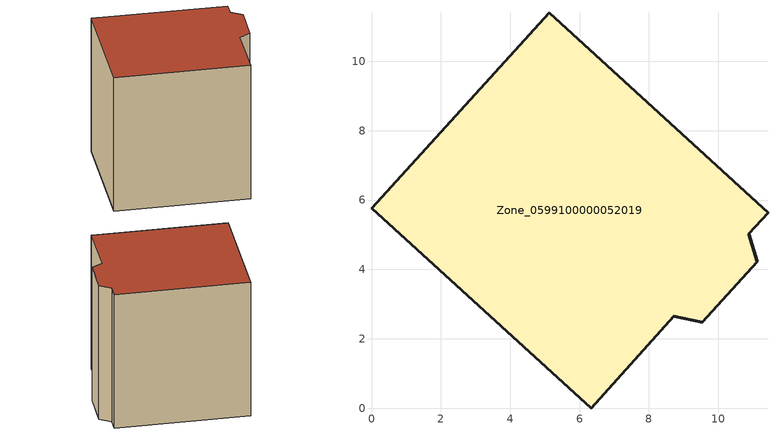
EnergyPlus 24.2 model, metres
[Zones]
Zone_0599100000052019
 floor ground (C_G): 0,5.76 5.12,11.4 11.43,5.63 10.88,5.03 11.12,4.22 9.53,2.48 8.71,2.65 6.33,0 z0
 wall outside (C_F): 5.12,11.4 0,5.76 6.33,0 8.71,2.65 9.53,2.48 11.12,4.22 10.88,5.03 11.43,5.63 5.12,11.4 z0:9.43
 roof outside (C_R): 11.43,5.63 5.12,11.4 0,5.76 6.33,0 8.71,2.65 9.53,2.48 11.12,4.22 10.88,5.03 z9.43
[BUILDING]
Pand.0599100000052019: North Axis=0; Terrain=City; Loads Convergence Tolerance Value=0.04; Temperature Convergence Tolerance Value=0.4; Solar Distribution=FullExterior; Maximum Number of Warmup Days=25; Minimum Number of Warmup Days=1
[Site:Location]
Rotterdam.The.Hague.AP_ZH_NLD Design_Conditions: Latitude=51.96; Longitude=4.45; Time Zone=1; Elevation=-4.5
[SITE:GROUNDTEMPERATURE:BUILDINGSURFACE]
18, 18, 18, 18, 18, 18, 18, 18, 18, 18, 18, 18
[MATERIAL] Thermal Absorptance=0.9; Solar Absorptance=0.7; Visible Absorptance=0.7
Name | Roughness | Thickness | Conductivity | Density | Specific Heat
G.TC.1946 | MediumSmooth | 0.15 | 1 | 540 | 1210
F.TC.1946 | Rough | 0.3 | 0.857143 | 1920 | 840
R.TC.1946 | MediumRough | 0.2 | 0.909091 | 1500 | 1000
[CONSTRUCTION]
C_G: G.TC.1946
C_F: F.TC.1946
C_R: R.TC.1946
[ZONE]
Zone_0599100000052019: Type=1; Multiplier=1; Ceiling Height=Autocalculate; Volume=Autocalculate; Floor Area=autocalculate; Part of Total Floor Area=Yes
[ZONEINFILTRATION:DESIGNFLOWRATE]
Infil_Zone_0599100000052019: Zone or ZoneList or Space or SpaceList=Zone_0599100000052019; Schedule=AlwaysOn; Design Flow Rate Calculation Method=Flow/Area; Flow Rate per Floor Area=0.003; Constant Term Coefficient=1; Temperature Term Coefficient=0; Velocity Term Coefficient=0; Velocity Squared Term Coefficient=0
[HVACTEMPLATE:ZONE:IDEALLOADSAIRSYSTEM]
Zone_0599100000052019: Maximum Heating Supply Air Temperature=50; Minimum Cooling Supply Air Temperature=13; Maximum Heating Supply Air Humidity Ratio=0.0156; Minimum Cooling Supply Air Humidity Ratio=0.0077; Heating Limit=NoLimit; Cooling Limit=NoLimit; Dehumidification Control Type=ConstantSensibleHeatRatio; Cooling Sensible Heat Ratio=0.7; Dehumidification Setpoint=60; Humidification Control Type=None; Humidification Setpoint=30; Outdoor Air Method=None; Outdoor Air Flow Rate per Person=0.00944; Outdoor Air Flow Rate per Zone Floor Area=0; Outdoor Air Flow Rate per Zone=0; Demand Controlled Ventilation Type=None; Outdoor Air Economizer Type=NoEconomizer; Heat Recovery Type=None; Sensible Heat Recovery Effectiveness=0.7; Latent Heat Recovery Effectiveness=0.65
[ZONECONTROL:THERMOSTAT]
ThermostatControl_Zone_0599100000052019: Zone or ZoneList=Zone_0599100000052019; Control Type Schedule=DualSetpointControlType; Control 1=Thermostat_Zone_0599100000052019; Temperature Difference Between Cutout And Setpoint=0
[THERMOSTATSETPOINT:DUALSETPOINT]
Thermostat_Zone_0599100000052019: Heating Setpoint Temperature Schedule=HeatingSetpoint_Zone_0599100000052019; Cooling Setpoint Temperature Schedule=CoolingSetpoint_Zone_0599100000052019
[SCHEDULE:COMPACT]
HeatingSetpoint_Zone_0599100000052019: Through: 12/31, For: AllDays, Until: 24:00, 21
CoolingSetpoint_Zone_0599100000052019: Through: 12/31, For: AllDays, Until: 24:00, 24
DualSetpointControlType: Through: 12/31, For: AllDays, Until: 24:00, 4
AlwaysOn: Through: 12/31, For: AllDays, Until: 24:00, 1
